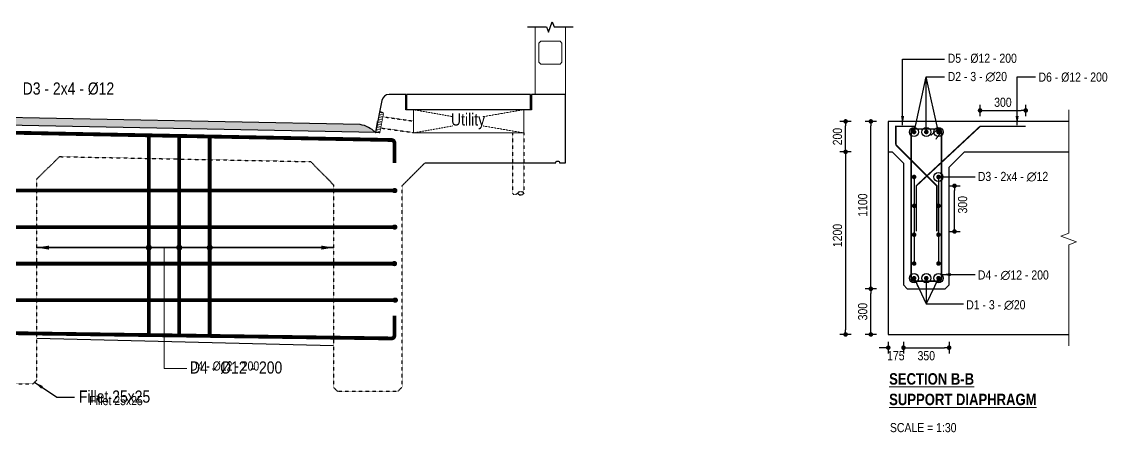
# Model space of a CAD drawing. Header units: millimetres. Extents: x 95937 to 362296, y -118999 to 39765.
# Drawn here: x 119295 to 126427, y 18220 to 20918 of the extents above; entities that cross this region are included whole.
import ezdxf

# ---------------------------------------------------------------- set-up
doc = ezdxf.new("R2010")
doc.units = ezdxf.units.MM
doc.header["$LTSCALE"] = 0.2
doc.header["$PDMODE"] = 2
doc.linetypes.add('DASHED2', pattern=[0.375, 0.25, -0.125])
doc.linetypes.add('HIDDEN', pattern=[9.525, 6.35, -3.175])
for name, color, linetype, lineweight in [('Ber', 12, 'Continuous', 35), ('Ber Dot', 12, 'Continuous', 30), ('Dim Arrow', 150, 'Continuous', 9), ('Dim Arrow @ 30', 150, 'Continuous', 9), ('Dim Arrow @ 40', 150, 'Continuous', 9), ('DIMS', 150, 'Continuous', 9), ('DIMS @ 30', 150, 'Continuous', 9), ('duct', 151, 'Continuous', 13), ('hatch', 35, 'Continuous', 0), ('Railing', 6, 'Continuous', 13), ('Section Marks', 7, 'Continuous', 15), ('Structue', 7, 'Continuous', 25), ('Text_Normal', 7, 'Continuous', 25), ('Text_Normal @ 30', 7, 'Continuous', 25), ('Text_Normal @ 40', 7, 'Continuous', 25), ('Text_Title @ 30', 1, 'Continuous', 20)]:
    doc.layers.add(name, color=color, linetype=linetype, lineweight=lineweight)
for name, color, linetype in [('con_out1', 2, 'Continuous'), ('Deck Slab', 200, 'Continuous'), ('Girder Line', 200, 'Continuous'), ('Pipe_Hidde', 8, 'DASHED2'), ('Ralling', 6, 'Continuous')]:
    doc.layers.add(name, color=color, linetype=linetype)
doc.layers.add('Defpoints @ 30', color=7, linetype='Continuous', plot=False)
doc.styles.add('SWIS_B_T', font='swisscb.ttf', dxfattribs={"height": 2.5})
doc.styles.add('SWIS_R_N', font='swissc.ttf', dxfattribs={"height": 2})
doc.dimstyles.new('Closed_Arrow', dxfattribs={"dimtxt": 2, "dimasz": 2, "dimexe": 1.25, "dimexo": 0.75, "dimgap": 0.75, "dimtad": 2, "dimdec": 0, "dimzin": 0, "dimdsep": 46, "dimtxsty": 'SWIS_R_N', "dimblk": 'DOT', "dimcen": 0.5, "dimadec": 0, "dimazin": 0, "dimtfac": 1, "dimtdec": 0, "dimtofl": 0, "dimtmove": 0, "dimatfit": 3, "dimfxl": 1.25, "dimfxlon": 1, "dimtolj": 1, "dimtzin": 0, "dimarcsym": 0})
doc.dimstyles.new('Dot_Anno', dxfattribs={"dimtxt": 2, "dimasz": 1, "dimexe": 1.25, "dimexo": 0.75, "dimgap": 0.75, "dimtad": 2, "dimdec": 0, "dimzin": 0, "dimdsep": 46, "dimtxsty": 'SWIS_R_N', "dimblk": 'DOT', "dimcen": 0.5, "dimadec": 0, "dimazin": 0, "dimtfac": 1, "dimtdec": 0, "dimtofl": 0, "dimtmove": 0, "dimatfit": 3, "dimfxl": 1.25, "dimfxlon": 1, "dimtolj": 1, "dimtzin": 0, "dimarcsym": 0})
doc.dimstyles.new('Dot_Blanck', dxfattribs={"dimtxt": 2, "dimasz": 2, "dimexe": 1.25, "dimexo": 0.75, "dimgap": 0.75, "dimtad": 2, "dimdec": 0, "dimzin": 0, "dimdsep": 46, "dimtxsty": 'SWIS_R_N', "dimblk": 'DOT', "dimcen": 0.5, "dimadec": 0, "dimazin": 0, "dimtfac": 1, "dimtdec": 0, "dimtofl": 0, "dimtmove": 0, "dimatfit": 3, "dimldrblk": 'DOTBLANK', "dimfxl": 1.25, "dimfxlon": 1, "dimtolj": 1, "dimtzin": 0, "dimarcsym": 0})

# ---------------------------------------------------------------- blocks, each defined once
blk = doc.blocks.new('_Dot')
at = {"color": 0, "linetype": 'ByBlock', "lineweight": -2}
blk.add_line((-0.5, 0), (-1, 0), dxfattribs=at)
at = {"color": 0, "linetype": 'ByBlock', "const_width": 0.5}
blk.add_lwpolyline([(-0.25, 0, 1), (0.25, 0, 1)], format="xyb", close=True, dxfattribs=at)
blk = doc.blocks.new('*D211')
at = {"layer": 'Defpoints', "color": 0, "transparency": 16777216}
for p in [(124874, 20262.8), (124988.3, 20262.8), (125113.3, 19162.8)]:
    blk.add_point(p, dxfattribs=at)
at = {"layer": 'DIMS', "color": 0, "lineweight": -2, "transparency": 16777216}
for p, q in [((124911.5, 20262.8), (124836.5, 20262.8)), ((124874, 19192.8), (124874, 20232.8)), ((124911.5, 19162.8), (124836.5, 19162.8))]:
    blk.add_line(p, q, dxfattribs=at)
at = {"layer": 'DIMS', "color": 0, "lineweight": -2, "transparency": 16777216, "xscale": 30, "yscale": 30, "zscale": 30}
for p, rotation in [((124874, 20262.8), 90), ((124874, 19162.8), 270)]:
    blk.add_blockref('_Dot', p, dxfattribs=dict(at, rotation=rotation))
at = {"layer": 'DIMS', "color": 0, "transparency": 16777216, "insert": (124820.7, 19712.8), "char_height": 60, "attachment_point": 5, "rotation": 90, "style": 'SWIS_R_N'}
blk.add_mtext('\\A1;1100', dxfattribs=at)
blk = doc.blocks.new('*D197')
at = {"layer": 'Defpoints', "color": 0, "transparency": 16777216}
for p in [(124874, 19162.8), (125113.3, 19162.8), (124988.3, 18862.8)]:
    blk.add_point(p, dxfattribs=at)
at = {"layer": 'DIMS', "color": 0, "lineweight": -2, "transparency": 16777216}
for p, q in [((124911.5, 19162.8), (124836.5, 19162.8)), ((124874, 18892.8), (124874, 19132.8)), ((124911.5, 18862.8), (124836.5, 18862.8))]:
    blk.add_line(p, q, dxfattribs=at)
at = {"layer": 'DIMS', "color": 0, "lineweight": -2, "transparency": 16777216, "xscale": 30, "yscale": 30, "zscale": 30}
for p, rotation in [((124874, 19162.8), 90), ((124874, 18862.8), 270)]:
    blk.add_blockref('_Dot', p, dxfattribs=dict(at, rotation=rotation))
at = {"layer": 'DIMS', "color": 0, "transparency": 16777216, "insert": (124820.7, 19012.8), "char_height": 60, "attachment_point": 5, "rotation": 90, "style": 'SWIS_R_N'}
blk.add_mtext('\\A1;300', dxfattribs=at)
blk = doc.blocks.new('*D199')
at = {"layer": 'Defpoints', "color": 0, "transparency": 16777216}
for p in [(125088.3, 19187.8), (125388.3, 19187.8), (125388.3, 18776)]:
    blk.add_point(p, dxfattribs=at)
at = {"layer": 'DIMS', "color": 0, "lineweight": -2, "transparency": 16777216}
for p, q in [((125088.3, 18813.5), (125088.3, 18738.5)), ((125118.3, 18776), (125358.3, 18776)), ((125388.3, 18813.5), (125388.3, 18738.5))]:
    blk.add_line(p, q, dxfattribs=at)
at = {"layer": 'DIMS', "color": 0, "lineweight": -2, "transparency": 16777216, "xscale": 30, "yscale": 30, "zscale": 30, "rotation": 180}
blk.add_blockref('_Dot', (125088.3, 18776), dxfattribs=at)
at = {"layer": 'DIMS', "color": 0, "lineweight": -2, "transparency": 16777216, "xscale": 30, "yscale": 30, "zscale": 30}
blk.add_blockref('_Dot', (125388.3, 18776), dxfattribs=at)
at = {"layer": 'DIMS', "color": 0, "transparency": 16777216, "insert": (125238.3, 18722.7), "char_height": 60, "attachment_point": 5, "style": 'SWIS_R_N'}
blk.add_mtext('\\A1;350', dxfattribs=at)
blk = doc.blocks.new('*D200')
at = {"layer": 'Defpoints', "color": 0, "transparency": 16777216}
for p in [(125088.3, 19187.8), (124988.3, 18862.8), (124988.3, 18776)]:
    blk.add_point(p, dxfattribs=at)
at = {"layer": 'DIMS', "color": 0, "lineweight": -2, "transparency": 16777216}
for p, q in [((124958.3, 18776), (124928.3, 18776)), ((124988.3, 18813.5), (124988.3, 18738.5)), ((125088.3, 18813.5), (125088.3, 18738.5)), ((125118.3, 18776), (125148.3, 18776))]:
    blk.add_line(p, q, dxfattribs=at)
at = {"layer": 'DIMS', "color": 0, "lineweight": -2, "transparency": 16777216, "xscale": 30, "yscale": 30, "zscale": 30}
blk.add_blockref('_Dot', (124988.3, 18776), dxfattribs=at)
at = {"layer": 'DIMS', "color": 0, "lineweight": -2, "transparency": 16777216, "xscale": 30, "yscale": 30, "zscale": 30, "rotation": 180}
blk.add_blockref('_Dot', (125088.3, 18776), dxfattribs=at)
at = {"layer": 'DIMS', "color": 0, "transparency": 16777216, "insert": (125038.3, 18722.7), "char_height": 60, "attachment_point": 5, "style": 'SWIS_R_N'}
blk.add_mtext('\\A1;175', dxfattribs=at)
blk = doc.blocks.new('*D201')
at = {"layer": 'Defpoints', "color": 0, "transparency": 16777216}
for p in [(124998.3, 20062.8), (124708.2, 18862.8), (124988.3, 18862.8)]:
    blk.add_point(p, dxfattribs=at)
at = {"layer": 'DIMS', "color": 0, "lineweight": -2, "transparency": 16777216}
for p, q in [((124745.7, 20062.8), (124670.7, 20062.8)), ((124708.2, 20032.8), (124708.2, 18892.8)), ((124745.7, 18862.8), (124670.7, 18862.8))]:
    blk.add_line(p, q, dxfattribs=at)
at = {"layer": 'DIMS', "color": 0, "lineweight": -2, "transparency": 16777216, "xscale": 30, "yscale": 30, "zscale": 30}
for p, rotation in [((124708.2, 20062.8), 90), ((124708.2, 18862.8), 270)]:
    blk.add_blockref('_Dot', p, dxfattribs=dict(at, rotation=rotation))
at = {"layer": 'DIMS', "color": 0, "transparency": 16777216, "insert": (124654.8, 19512.8), "char_height": 60, "attachment_point": 5, "rotation": 90, "style": 'SWIS_R_N'}
blk.add_mtext('\\A1;1200 ', dxfattribs=at)
blk = doc.blocks.new('*D203')
at = {"layer": 'Defpoints', "color": 0, "transparency": 16777216}
for p in [(124708.2, 20262.8), (124988.3, 20262.8), (124988.3, 20062.8)]:
    blk.add_point(p, dxfattribs=at)
at = {"layer": 'DIMS', "color": 0, "lineweight": -2, "transparency": 16777216}
for p, q in [((124745.7, 20262.8), (124670.7, 20262.8)), ((124708.2, 20092.8), (124708.2, 20232.8)), ((124745.7, 20062.8), (124670.7, 20062.8))]:
    blk.add_line(p, q, dxfattribs=at)
at = {"layer": 'DIMS', "color": 0, "lineweight": -2, "transparency": 16777216, "xscale": 30, "yscale": 30, "zscale": 30}
for p, rotation in [((124708.2, 20262.8), 90), ((124708.2, 20062.8), 270)]:
    blk.add_blockref('_Dot', p, dxfattribs=dict(at, rotation=rotation))
at = {"layer": 'DIMS', "color": 0, "transparency": 16777216, "insert": (124654.8, 20162.8), "char_height": 60, "attachment_point": 5, "rotation": 90, "style": 'SWIS_R_N'}
blk.add_mtext('\\A1;200', dxfattribs=at)
blk = doc.blocks.new('_DotBlank')
at = {"color": 0, "linetype": 'ByBlock', "lineweight": -2}
blk.add_line((-0.5, 0), (-1, 0), dxfattribs=at)
blk.add_circle((0, 0), 0.5, dxfattribs=at)
blk = doc.blocks.new('*U124')
at = {"layer": 'Ber Dot', "ltscale": 20, "const_width": 15}
blk.add_lwpolyline([(-0.2, 7.8, -1), (-0.2, -7.2, -1)], format="xyb", close=True, dxfattribs=at)
blk = doc.blocks.new('*U125')
at = {"layer": 'Dim Arrow', "color": 0, "linetype": 'ByBlock', "lineweight": -2, "transparency": 16777216}
for p, rotation in [((125158.6, 19897.7), 90), ((125158.6, 19708.1), 90.00000000000146), ((125158.6, 19518.6), 90.00000000000146), ((125158.6, 19329), 90.00000000000146)]:
    blk.add_blockref('*U124', p, dxfattribs=dict(at, rotation=rotation))
blk = doc.blocks.new('*U126')
at = {"layer": 'Ber Dot', "ltscale": 20, "const_width": 15}
blk.add_lwpolyline([(-0.2, 7.8, -1), (-0.2, -7.2, -1)], format="xyb", close=True, dxfattribs=at)
blk = doc.blocks.new('*U127')
at = {"layer": 'Dim Arrow', "color": 0, "linetype": 'ByBlock', "lineweight": -2, "transparency": 16777216, "rotation": 90}
for p in [(123348.3, -42823.8), (123348.3, -43013.4), (123348.3, -43202.9), (123348.3, -43392.4)]:
    blk.add_blockref('*U126', p, dxfattribs=at)
blk = doc.blocks.new('*D221')
at = {"layer": 'Defpoints', "color": 0, "transparency": 16777216}
for p in [(125891.6, 20334.8), (125591.6, 20229.9), (125891.6, 20229.9)]:
    blk.add_point(p, dxfattribs=at)
at = {"layer": 'DIMS', "color": 0, "lineweight": -2, "transparency": 16777216}
for p, q in [((125591.6, 20297.3), (125591.6, 20372.3)), ((125621.6, 20334.8), (125861.6, 20334.8)), ((125891.6, 20297.3), (125891.6, 20372.3))]:
    blk.add_line(p, q, dxfattribs=at)
at = {"layer": 'DIMS', "color": 0, "lineweight": -2, "transparency": 16777216, "xscale": 30, "yscale": 30, "zscale": 30, "rotation": 180}
blk.add_blockref('_Dot', (125591.6, 20334.8), dxfattribs=at)
at = {"layer": 'DIMS', "color": 0, "lineweight": -2, "transparency": 16777216, "xscale": 30, "yscale": 30, "zscale": 30}
blk.add_blockref('_Dot', (125891.6, 20334.8), dxfattribs=at)
at = {"layer": 'DIMS', "color": 0, "transparency": 16777216, "insert": (125741.6, 20388.1), "char_height": 60, "attachment_point": 5, "style": 'SWIS_R_N'}
blk.add_mtext('\\A1;300', dxfattribs=at)
blk = doc.blocks.new('*U487')
at = {"layer": 'Text_Normal @ 30', "ltscale": 20, "insert": (120400.4, 18685.8), "char_height": 60, "attachment_point": 1, "style": 'SWIS_R_N'}
blk.add_mtext('D4 - %%C12 - 200', dxfattribs=at)
at = {"layer": 'Text_Normal @ 40', "ltscale": 20, "insert": (120400.4, 18685.8), "char_height": 80, "attachment_point": 1, "style": 'SWIS_R_N'}
blk.add_mtext('D4 - %%C12 - 200', dxfattribs=at)
blk = doc.blocks.new('grating')
at = {"layer": 'con_out1', "lineweight": 20}
h = blk.add_hatch(dxfattribs=at)
h.set_pattern_fill('ANSI31', color=256, scale=90, angle=320.48843)
h.set_pattern_definition([(5.48843, (35188.985, 8598.234), (-1.0760037, 11.1984247), [])])
h.paths.add_polyline_path([(-42.5, 131.4, -0.179836), (-14.8, 138.8), (-11.8, 110.9), (-8.3, 76.9), (-36.9, 77.1)])
h.paths.add_polyline_path([(-36.9, 77.1), (-8.3, 76.9), (-0.7, 1.8), (-29.3, 2.1)])
at = {"layer": 'con_out1'}
blk.add_line((-29.1, -0.1), (0, 0), dxfattribs=at)
at = {"layer": 'con_out1', "const_width": 5}
blk.add_lwpolyline([(-42.5, 131.4, -0.180591), (-14.6, 138.8)], format="xyb", dxfattribs=at)
for points in [[(-42.5, 131.4), (-29.1, -0.1)], [(-15.5, 138.8), (0, 0)]]:
    blk.add_lwpolyline(points, dxfattribs=at)
at = {"layer": 'Deck Slab', "linetype": 'HIDDEN'}
for p in [(-6.8, 54.4), (-6.1, 54.7)]:
    blk.add_line(p, (-1.2, 4.5), dxfattribs=at)
at = {"layer": 'Structue', "linetype": 'HIDDEN', "ltscale": 0.15}
blk.add_line((-2.9, -0.2), (-8.3, 74.6), dxfattribs=at)
blk = doc.blocks.new('*D149')
at = {"layer": 'Defpoints', "color": 0, "transparency": 16777216}
for p in [(125307.1, 19839.7), (125423.7, 19839.7), (125307.1, 19539.7)]:
    blk.add_point(p, dxfattribs=at)
at = {"layer": 'DIMS', "color": 0, "lineweight": -2, "transparency": 16777216}
for p, q in [((125386.2, 19839.7), (125461.2, 19839.7)), ((125423.7, 19569.7), (125423.7, 19809.7)), ((125386.2, 19539.7), (125461.2, 19539.7))]:
    blk.add_line(p, q, dxfattribs=at)
at = {"layer": 'DIMS', "color": 0, "lineweight": -2, "transparency": 16777216, "xscale": 30, "yscale": 30, "zscale": 30}
for p, rotation in [((125423.7, 19839.7), 90), ((125423.7, 19539.7), 270)]:
    blk.add_blockref('_Dot', p, dxfattribs=dict(at, rotation=rotation))
at = {"layer": 'DIMS', "color": 0, "transparency": 16777216, "insert": (125476.9, 19715.1), "char_height": 60, "attachment_point": 5, "rotation": 90, "style": 'SWIS_R_N'}
blk.add_mtext('\\A1;300', dxfattribs=at)
blk = doc.blocks.new('*U503')
at = {"layer": 'Text_Normal @ 30', "ltscale": 20, "insert": (119738.7, 18458.3), "char_height": 60, "attachment_point": 1, "style": 'SWIS_R_N'}
blk.add_mtext('Fillet 25x25', dxfattribs=at)
at = {"layer": 'Text_Normal @ 40', "ltscale": 20, "insert": (119670.2, 18494.6), "char_height": 80, "attachment_point": 1, "style": 'SWIS_R_N'}
blk.add_mtext('Fillet 25x25', dxfattribs=at)

msp = doc.modelspace()

# ---------------------------------------------------------------- hatches: boundary and pattern name
at = {"layer": 'hatch'}
h = msp.add_hatch(dxfattribs=at)
h.set_pattern_fill('AR-CONC', color=256, scale=0.5, style=0)
h.set_pattern_definition([(50, (107381.54, 8257.595), (91.09233, -7.96954), [9.525, -104.775]), (355, (107381.54, 8257.595), (-17.6217, 95.5284), [7.62, -83.8203]), (100.45144, (107389.13, 8256.93), (73.47062, 87.55888), [8.095, -89.0451]), (46.1842, (107381.54, 8283), (135.5395, -21.02116), [14.2875, -157.1625]), (96.63556, (107392.84, 8281.24), (118.7021, 123.7131), [12.1425, -133.5678]), (351.18415, (107381.54, 8283), (118.7021, 123.7131), [11.43, -125.7299]), (21, (107394.24, 8276.645), (75.8072, -51.1326), [9.525, -104.775]), (326, (107394.24, 8276.645), (30.901, 92.094), [7.62, -83.82]), (71.45144, (107400.56, 8272.38), (106.7082, 40.9614), [8.095, -89.04497]), (37.5, (107381.54, 8257.595), (1.5443, 42.27752), [0, -82.804, 0, -85.09, 0, -84.1375]), (7.5, (107381.54, 8257.595), (33.40983, 50.09029), [0, -48.514, 0, -80.899, 0, -32.0675]), (327.5, (107353.22, 8257.595), (67.7953, -2.86437), [0, -31.75, 0, -99.06, 0, -131.445]), (317.5, (107340.52, 8257.595), (74.0646, 12.71325), [0, -41.275, 0, -65.786, 0, -93.345])])
h.paths.add_polyline_path([(117968.5, 20312.8), (114418.5, 20241.8, 0.158025), (114318.5, 20189.8), (114318.5, 20189.8), (117968.5, 20262.8), (121618.5, 20189.8, 0.158069), (121518.5, 20241.8)])

# ---------------------------------------------------------------- linework, layer by layer
at = {"layer": 'Ber', "color": 1, "ltscale": 0.6, "const_width": 25}
for points in [[(121743.5, 19990.2), (121743.5, 20121.2, 0.408591), (121724.6, 20140.5), (117968.5, 20212.8), (114212.4, 20140.5, 0.408591), (114193.5, 20121.2), (114193.5, 19990.2)], [(114193.5, 18986.3), (114193.5, 18858.4, 0.418094), (114213.1, 18839.1), (117968.5, 18888.8), (121723.9, 18836.6, 0.418291), (121743.5, 18855.9), (121743.5, 18986.3)]]:
    msp.add_lwpolyline(points, format="xyb", dxfattribs=at)
at = {"layer": 'Ber', "ltscale": 20}
for points, const_width in [([(125163.3, 20229.9), (125038.3, 20229.9), (125038.3, 20116.8, 0.198912), (125044.2, 20102.6), (125307.1, 19839.7), (125307.1, 19539.7)], 10), ([(125268.4, 20171.9), (125312, 20209.1, -0.857399), (125333.2, 20188.4), (125300.1, 20144.8)], 8)]:
    msp.add_lwpolyline(points, format="xyb", dxfattribs=dict(at, const_width=const_width))
at = {"layer": 'Ber', "ltscale": 20, "const_width": 10}
msp.add_lwpolyline([(125158.3, 19212.8), (125318.3, 19212.8, 0.414214), (125338.3, 19232.8), (125338.3, 20192.8, 0.414214), (125318.3, 20212.8), (125158.3, 20212.8, 0.414214), (125138.3, 20192.8), (125138.3, 19232.8, 0.414214)], format="xyb", close=True, dxfattribs=at)
msp.add_lwpolyline([(125891.6, 20229.9), (125591.6, 20229.9), (125172.7, 19839.7), (125172.7, 19539.7)], dxfattribs=at)
at = {"layer": 'Ber', "color": 1, "ltscale": 0.6, "const_width": 25}
for points in [[(120129.8, 18855.7), (120129.8, 20171.2)], [(120329.8, 18855.9), (120329.8, 20167.3)], [(120529.8, 18853.2), (120529.8, 20163.5)], [(121743.5, 19808.3), (114193.5, 19808.3)], [(121744.5, 19808.3), (114194.5, 19808.3)], [(121745.5, 19808.3), (114195.5, 19808.3)], [(121746.5, 19808.3), (114196.5, 19808.3)], [(121743.5, 19568.3), (114193.5, 19568.3)], [(121744.5, 19568.3), (114194.5, 19568.3)], [(121745.5, 19568.3), (114195.5, 19568.3)], [(121746.5, 19568.3), (114196.5, 19568.3)], [(121743.5, 19328.3), (114193.5, 19328.3)], [(121744.5, 19328.3), (114194.5, 19328.3)], [(121745.5, 19328.3), (114195.5, 19328.3)], [(121746.5, 19328.3), (114196.5, 19328.3)], [(121743.5, 19088.3), (114193.5, 19088.3)], [(121744.5, 19088.3), (114194.5, 19088.3)], [(121745.5, 19088.3), (114195.5, 19088.3)], [(121746.5, 19088.3), (114196.5, 19088.3)]]:
    msp.add_lwpolyline(points, dxfattribs=at)
at = {"layer": 'Ber Dot', "ltscale": 20}
for points, const_width in [([(125150.5, 20192.9, -1), (125165.5, 20192.9, -1)], 15), ([(125230.8, 20192.9, -1), (125245.8, 20192.9, -1)], 15), ([(125326.1, 20192.9, 1), (125311.1, 20192.9, 1)], 15), ([(121734.9, 19808.3, -1), (121751.7, 19808.3, -1)], 16.8), ([(121736.1, 19808.3, -1), (121752.9, 19808.3, -1)], 16.8), ([(121737.3, 19808.3, -1), (121754.1, 19808.3, -1)], 16.8), ([(121738.5, 19808.3, -1), (121755.3, 19808.3, -1)], 16.8), ([(121734.9, 19568.3, -1), (121751.7, 19568.3, -1)], 16.8), ([(121736.1, 19568.3, -1), (121752.9, 19568.3, -1)], 16.8), ([(121737.3, 19568.3, -1), (121754.1, 19568.3, -1)], 16.8), ([(121738.5, 19568.3, -1), (121755.3, 19568.3, -1)], 16.8), ([(121732.5, 19328.3, -1), (121749.3, 19328.3, -1)], 16.8), ([(121733.7, 19328.3, -1), (121750.5, 19328.3, -1)], 16.8), ([(121734.9, 19328.3, -1), (121751.7, 19328.3, -1)], 16.8), ([(121736.1, 19328.3, -1), (121752.9, 19328.3, -1)], 16.8), ([(125150.5, 19232.6, -1), (125165.5, 19232.6, -1)], 15), ([(125245.8, 19232.6, 1), (125230.8, 19232.6, 1)], 15), ([(125326.1, 19232.6, 1), (125311.1, 19232.6, 1)], 15), ([(121738.1, 19088.3, -1), (121754.9, 19088.3, -1)], 16.8), ([(121739.3, 19088.3, -1), (121756.1, 19088.3, -1)], 16.8), ([(121740.5, 19088.3, -1), (121757.3, 19088.3, -1)], 16.8), ([(121741.7, 19088.3, -1), (121758.5, 19088.3, -1)], 16.8)]:
    msp.add_lwpolyline(points, format="xyb", close=True, dxfattribs=dict(at, const_width=const_width))
at = {"layer": 'Deck Slab'}
for points in [[(121943.5, 19989.8), (122803.6, 19989.8, -1), (122828.6, 19989.8), (122868.5, 19989.8), (122868.5, 20439.8), (122643.5, 20439.8), (122643.5, 20339.8), (121818.5, 20339.8), (121818.5, 20439.8), (121709.5, 20439.8, 0.357511), (121660.5, 20399.6), (121618.5, 20189.8), (117968.5, 20262.8), (114318.5, 20189.8)], [(121618.5, 20189.8, 0.158069), (121518.5, 20241.8), (121518.5, 20241.8), (117968.5, 20312.8), (114418.5, 20241.8), (114418.5, 20241.8), (114418.5, 20241.8, 0.158066), (114318.5, 20189.8)]]:
    msp.add_lwpolyline(points, format="xyb", dxfattribs=at)
for points in [[(122638.5, 20339.8), (122638.5, 20439.8), (121823.5, 20439.8), (121823.5, 20339.8)], [(126174.5, 20262.8), (124988.3, 20262.8), (124988.3, 20062.8), (124988.3, 18862.8), (126174.5, 18862.8)], [(124988.3, 20062.8), (125013.3, 20062.8), (125088.3, 19987.8), (125088.3, 19187.8), (125113.3, 19162.8), (125363.3, 19162.8), (125388.3, 19187.8), (125388.3, 19962.8), (125488.3, 20062.8), (126174.5, 20062.8)]]:
    msp.add_lwpolyline(points, dxfattribs=at)
at = {"layer": 'Deck Slab', "linetype": 'DASHED2', "ltscale": 0.15}
msp.add_lwpolyline([(118968.5, 18538.8), (119368.5, 18538.8), (119393.5, 18563.8), (119393.5, 19884.3), (119543.5, 20031.3), (121193.5, 19998.3), (121343.5, 19845.3), (121343.5, 18515.8), (121368.5, 18490.8), (121768.5, 18490.8), (121793.5, 18515.8), (121793.5, 19839.8), (121943.5, 19989.8)], dxfattribs=at)
at = {"layer": 'Defpoints', "ltscale": 20}
for p, q in [((125158.6, 19897.7), (125158.6, 19329)), ((125318, 19897.7), (125318, 19329))]:
    msp.add_line(p, q, dxfattribs=at)
at = {"layer": 'Dim Arrow', "ltscale": 20}
msp.add_lwpolyline([(120229.8, 19433.5), (120229.8, 18639.9), (120379.8, 18639.9)], dxfattribs=at)
at = {"layer": 'DIMS'}
msp.add_line((124988.3, 18776), (124955, 18776), dxfattribs=at)
at = {"layer": 'duct', "linetype": 'DASHED2', "ltscale": 0.2}
for p, q in [((121868.5, 20339.8), (122127.7, 20293.8)), ((122593.5, 20339.8), (122326.9, 20293.8)), ((122127.7, 20233), (121868.5, 20187)), ((122326.9, 20233), (122593.5, 20187))]:
    msp.add_line(p, q, dxfattribs=at)
at = {"layer": 'duct'}
msp.add_lwpolyline([(121868.5, 20339.8), (121868.5, 20187), (122593.5, 20187), (122593.5, 20339.8)], dxfattribs=at)
at = {"layer": 'Girder Line'}
msp.add_lwpolyline([(119393.5, 18838.8), (121343.5, 18790.8)], dxfattribs=at)
at = {"layer": 'Pipe_Hidde', "linetype": 'DASHED2', "ltscale": 0.2}
for p, q in [((121666.8, 20293.4), (121868.5, 20265.2)), ((121652.4, 20219.5), (121868.5, 20189.8)), ((122518.5, 20187), (122518.5, 19789.8)), ((122593.5, 20187), (122593.5, 19789.8))]:
    msp.add_line(p, q, dxfattribs=at)
at = {"layer": 'Pipe_Hidde', "linetype": 'HIDDEN', "ltscale": 0.01}
msp.add_line((121618.5, 20189.8), (121648, 20189.8), dxfattribs=at)
at = {"layer": 'Pipe_Hidde', "linetype": 'DASHED2', "ltscale": 0.2}
msp.add_lwpolyline([(122518.5, 19789.8, 0.416309), (122553.1, 19791.3, 0.553591), (122593.5, 19789.8)], format="xyb", dxfattribs=at)
msp.add_arc((122572.8, 19776.4), 24.7, 32.84768, 142.68131, dxfattribs=at)
at = {"layer": 'Railing'}
for p, q in [((122668.5, 20883.4), (122668.5, 20439.8)), ((122868.5, 20439.8), (122868.5, 20883.4)), ((122693.5, 20777.8), (122705.5, 20789.8)), ((122693.5, 20651.8), (122693.5, 20777.8)), ((122705.5, 20789.8), (122831.5, 20789.8)), ((122831.5, 20789.8), (122843.5, 20777.8)), ((122843.5, 20777.8), (122843.5, 20651.8)), ((122705.5, 20639.8), (122693.5, 20651.8)), ((122831.5, 20639.8), (122705.5, 20639.8)), ((122843.5, 20651.8), (122831.5, 20639.8))]:
    msp.add_line(p, q, dxfattribs=at)
at = {"layer": 'Ralling'}
msp.add_lwpolyline([(122618.5, 20883.4), (122743.5, 20883.4), (122756, 20849.1), (122781, 20917.8), (122793.5, 20883.4), (122918.5, 20883.4)], dxfattribs=at)
at = {"layer": 'Section Marks'}
msp.add_lwpolyline([(126174.5, 18787.8), (126174.5, 19452.4), (126226, 19471.1), (126123, 19508.6), (126174.5, 19527.4), (126174.5, 20337.8)], dxfattribs=at)
at = {"layer": 'Section Marks', "ltscale": 20, "const_width": 19.8}
for points in [[(120119.9, 19433.5, 1), (120139.7, 19433.5, 1)], [(120319.9, 19433.5, 1), (120339.7, 19433.5, 1)], [(120519.9, 19433.5, 1), (120539.7, 19433.5, 1)]]:
    msp.add_lwpolyline(points, format="xyb", close=True, dxfattribs=at)

# ---------------------------------------------------------------- block references
at = {"layer": 'Dim Arrow'}
msp.add_blockref('*U125', (0, 0), dxfattribs=at)
at = {"layer": 'Dim Arrow', "xscale": -1}
msp.add_blockref('*U127', (248666.3, 62721.5), dxfattribs=at)
at = {"layer": 'hatch', "color": 1, "xscale": -1, "rotation": 354.7382150501354}
msp.add_blockref('grating', (121618.5, 20189.8), dxfattribs=at)
at = {"layer": 'Text_Normal'}
for name in ['*U487', '*U503']:
    msp.add_blockref(name, (0, 0), dxfattribs=at)

# ---------------------------------------------------------------- texts
at = {"layer": 'Defpoints @ 30', "style": 'SWIS_R_N'}
msp.add_text('SCALE = 1:30', height=60, dxfattribs=at).set_placement((124999.3, 18220.9))
at = {"layer": 'Text_Normal @ 30', "ltscale": 20, "char_height": 60, "attachment_point": 1, "style": 'SWIS_R_N'}
for s, insert in [('D5 - %%C12 - 200', (125378.8, 20707.8)), ('D2 - 3 - ∅20', (125378.8, 20587.7)), ('D6 - %%C12 - 200', (125975.6, 20583.9)), ('D3 - 2x4 - ∅12', (125576.8, 19931)), ('D1 - 3 - ∅20 ', (125500.5, 19087.8))]:
    msp.add_mtext(s, dxfattribs=dict(at, insert=insert))
at = {"layer": 'Text_Normal @ 30', "ltscale": 20, "insert": (125577.1, 19283.9), "char_height": 60, "width": 558.272, "attachment_point": 1, "style": 'SWIS_R_N'}
msp.add_mtext('D4 - ∅12 - 200', dxfattribs=at)
at = {"layer": 'Text_Normal @ 40', "ltscale": 20, "insert": (119301.1, 20518.8), "char_height": 80, "attachment_point": 1, "style": 'SWIS_R_N'}
msp.add_mtext('D3 - 2x4 - %%C12', dxfattribs=at)
at = {"layer": 'Text_Normal @ 40', "insert": (122227.3, 20263.4), "char_height": 80, "attachment_point": 5, "style": 'SWIS_R_N'}
msp.add_mtext('Utility', dxfattribs=at)
at = {"layer": 'Text_Title @ 30', "style": 'SWIS_B_T'}
for s, p in [('%%USECTION B-B', (124994.1, 18533.3)), ('%%USUPPORT DIAPHRAGM', (124994.1, 18398.4))]:
    msp.add_text(s, height=75, dxfattribs=at).set_placement(p)

# ---------------------------------------------------------------- dimensions: what is measured, and where the dimension line sits
at = {"layer": 'DIMS @ 30'}
dim = msp.add_linear_dim(base=(125891.6, 20334.8), p1=(125591.6, 20229.9), p2=(125891.6, 20229.9), dimstyle='Dot_Anno', override={"dimscale": 30, "dimtix": 0, "dimtofl": 0, "dimtmove": 0, "dimatfit": 3}, dxfattribs=at)
dim.commit()
dim.dimension.update_dxf_attribs({"geometry": '*D221', "text_midpoint": (125741.6, 20388.1)})
for base, p1, p2, picture, middle in [((124708.2, 20262.8), (124988.3, 20062.8), (124988.3, 20262.8), '*D203', (124654.8, 20162.8)), ((124874, 20262.8), (125113.3, 19162.8), (124988.3, 20262.8), '*D211', (124820.7, 19712.8)), ((124874, 19162.8), (124988.3, 18862.8), (125113.3, 19162.8), '*D197', (124820.7, 19012.8))]:
    dim = msp.add_linear_dim(base=base, p1=p1, p2=p2, angle=90, dimstyle='Dot_Anno', override={"dimscale": 30, "dimtix": 0, "dimtofl": 0, "dimtmove": 0, "dimatfit": 3}, dxfattribs=at)
    dim.commit()
    dim.dimension.update_dxf_attribs({"geometry": picture, "text_midpoint": middle})
dim = msp.add_linear_dim(base=(124708.2, 18862.8), p1=(124998.3, 20062.8), p2=(124988.3, 18862.8), angle=90, text='<> ', dimstyle='Dot_Anno', override={"dimscale": 30, "dimtix": 0, "dimtofl": 0, "dimtmove": 0, "dimatfit": 3}, dxfattribs=at)
dim.commit()
dim.dimension.update_dxf_attribs({"geometry": '*D201', "text_midpoint": (124708.2, 19512.8), "dimtype": 128})
dim = msp.add_linear_dim(base=(125423.7, 19839.7), p1=(125307.1, 19539.7), p2=(125307.1, 19839.7), angle=90, dimstyle='Dot_Anno', override={"dimscale": 30, "dimtix": 0, "dimtofl": 0, "dimtmove": 0, "dimatfit": 3}, dxfattribs=at)
dim.commit()
dim.dimension.update_dxf_attribs({"geometry": '*D149', "text_midpoint": (125423.7, 19715.1), "dimtype": 128})
dim = msp.add_linear_dim(base=(124988.3, 18776), p1=(125088.3, 19187.8), p2=(124988.3, 18862.8), text='175', dimstyle='Dot_Anno', override={"dimscale": 30, "dimtix": 0, "dimtofl": 0, "dimtmove": 0, "dimatfit": 3}, dxfattribs=at)
dim.commit()
dim.dimension.update_dxf_attribs({"geometry": '*D200', "text_midpoint": (125038.3, 18776), "dimtype": 128})
dim = msp.add_linear_dim(base=(125388.3, 18776), p1=(125088.3, 19187.8), p2=(125388.3, 19187.8), text='350', dimstyle='Dot_Anno', override={"dimscale": 30, "dimtix": 0, "dimtofl": 0, "dimtmove": 0, "dimatfit": 3}, dxfattribs=at)
dim.commit()
dim.dimension.update_dxf_attribs({"geometry": '*D199', "text_midpoint": (125238.3, 18722.7)})

# ---------------------------------------------------------------- leaders
at = {"layer": 'Dim Arrow @ 30', "ltscale": 20}
for points, dimstyle, override in [([(125082.5, 20237.8), (125082.5, 20672.6), (125358.3, 20672.6)], 'Closed_Arrow', {"dimscale": 30, "dimtad": 0}), ([(125158, 20192.9), (125238.3, 20555.3), (125358.3, 20555.3)], 'Dot_Blanck', {"dimscale": 30, "dimtad": 0}), ([(125238.3, 20192.9), (125238.3, 20555.3)], 'Dot_Blanck', {"dimscale": 30, "dimtad": 0}), ([(125318.6, 20192.9), (125238.3, 20555.3)], 'Dot_Blanck', {"dimscale": 30, "dimtad": 0}), ([(125835.1, 20237.8), (125835.1, 20555.3), (125955.1, 20555.3)], 'Closed_Arrow', {"dimscale": 30, "dimtad": 0}), ([(125318, 19897.7), (125560, 19897.7)], 'Dot_Blanck', {"dimscale": 30, "dimgap": 0.75, "dimtad": 0}), ([(125158, 19232.6), (125238.3, 19063.6), (125483.4, 19063.6)], 'Dot_Blanck', {"dimscale": 30, "dimtad": 0}), ([(125238.3, 19232.6), (125238.3, 19063.6)], 'Dot_Blanck', {"dimscale": 30, "dimtad": 0}), ([(125318.6, 19232.6), (125238.3, 19063.6)], 'Dot_Blanck', {"dimscale": 30, "dimtad": 0}), ([(125338.3, 19256.5), (125560, 19256.5)], 'Closed_Arrow', {"dimscale": 30, "dimgap": 0.75, "dimtad": 0}), ([(119378.7, 18548.9), (119525.8, 18449.7), (119640.5, 18449.7)], 'Closed_Arrow', {"dimscale": 30, "dimtad": 0})]:
    msp.add_leader(points, dimstyle=dimstyle, override=override, dxfattribs=at)
at = {"layer": 'Dim Arrow @ 40', "ltscale": 20}
for points in [[(121343.5, 19433.5), (119393.5, 19433.5)], [(119393.5, 19433.5), (121343.5, 19433.5)]]:
    msp.add_leader(points, dimstyle='Closed_Arrow', override={"dimscale": 40, "dimtad": 0}, dxfattribs=at)

doc.saveas('drawing.dxf')
